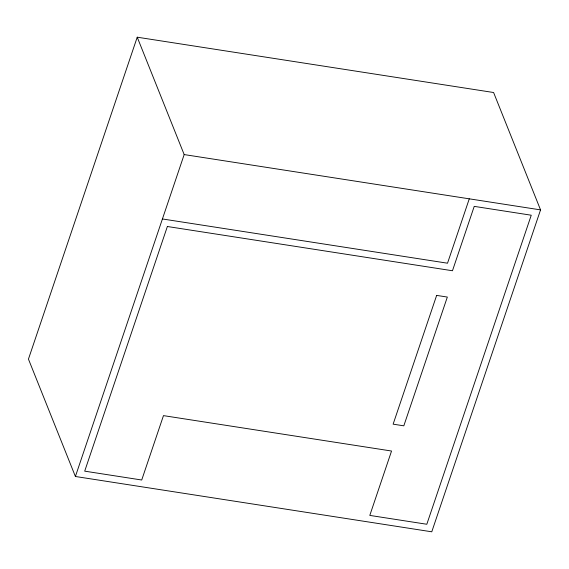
<?xml version="1.0" encoding="UTF-8"?>
<svg xmlns="http://www.w3.org/2000/svg" width="569" height="569" viewBox="0 0 569 569"><rect width="100%" height="100%" fill="white"/><g stroke="black" fill="none" stroke-linecap="round" stroke-linejoin="round"><path stroke-width="0.85" d="M137.229 37.198L28.45 359.11L75.4 476.488L431.771 531.802L540.55 209.89L493.6 92.512L137.229 37.198L184.178 154.576L75.4 476.488M469.276 198.823L447.519 263.205L162.421 218.958M184.178 154.576L540.55 209.89M167.371 226.505L84.703 471.153L141.717 480.008L163.474 415.626L391.55 451.025L369.8 515.407L426.814 524.255L531.247 215.217L474.226 206.369L452.469 270.752L167.371 226.505M436.643 295.396L393.129 424.161L403.819 425.825L447.334 297.061L436.643 295.396"/></g></svg>
